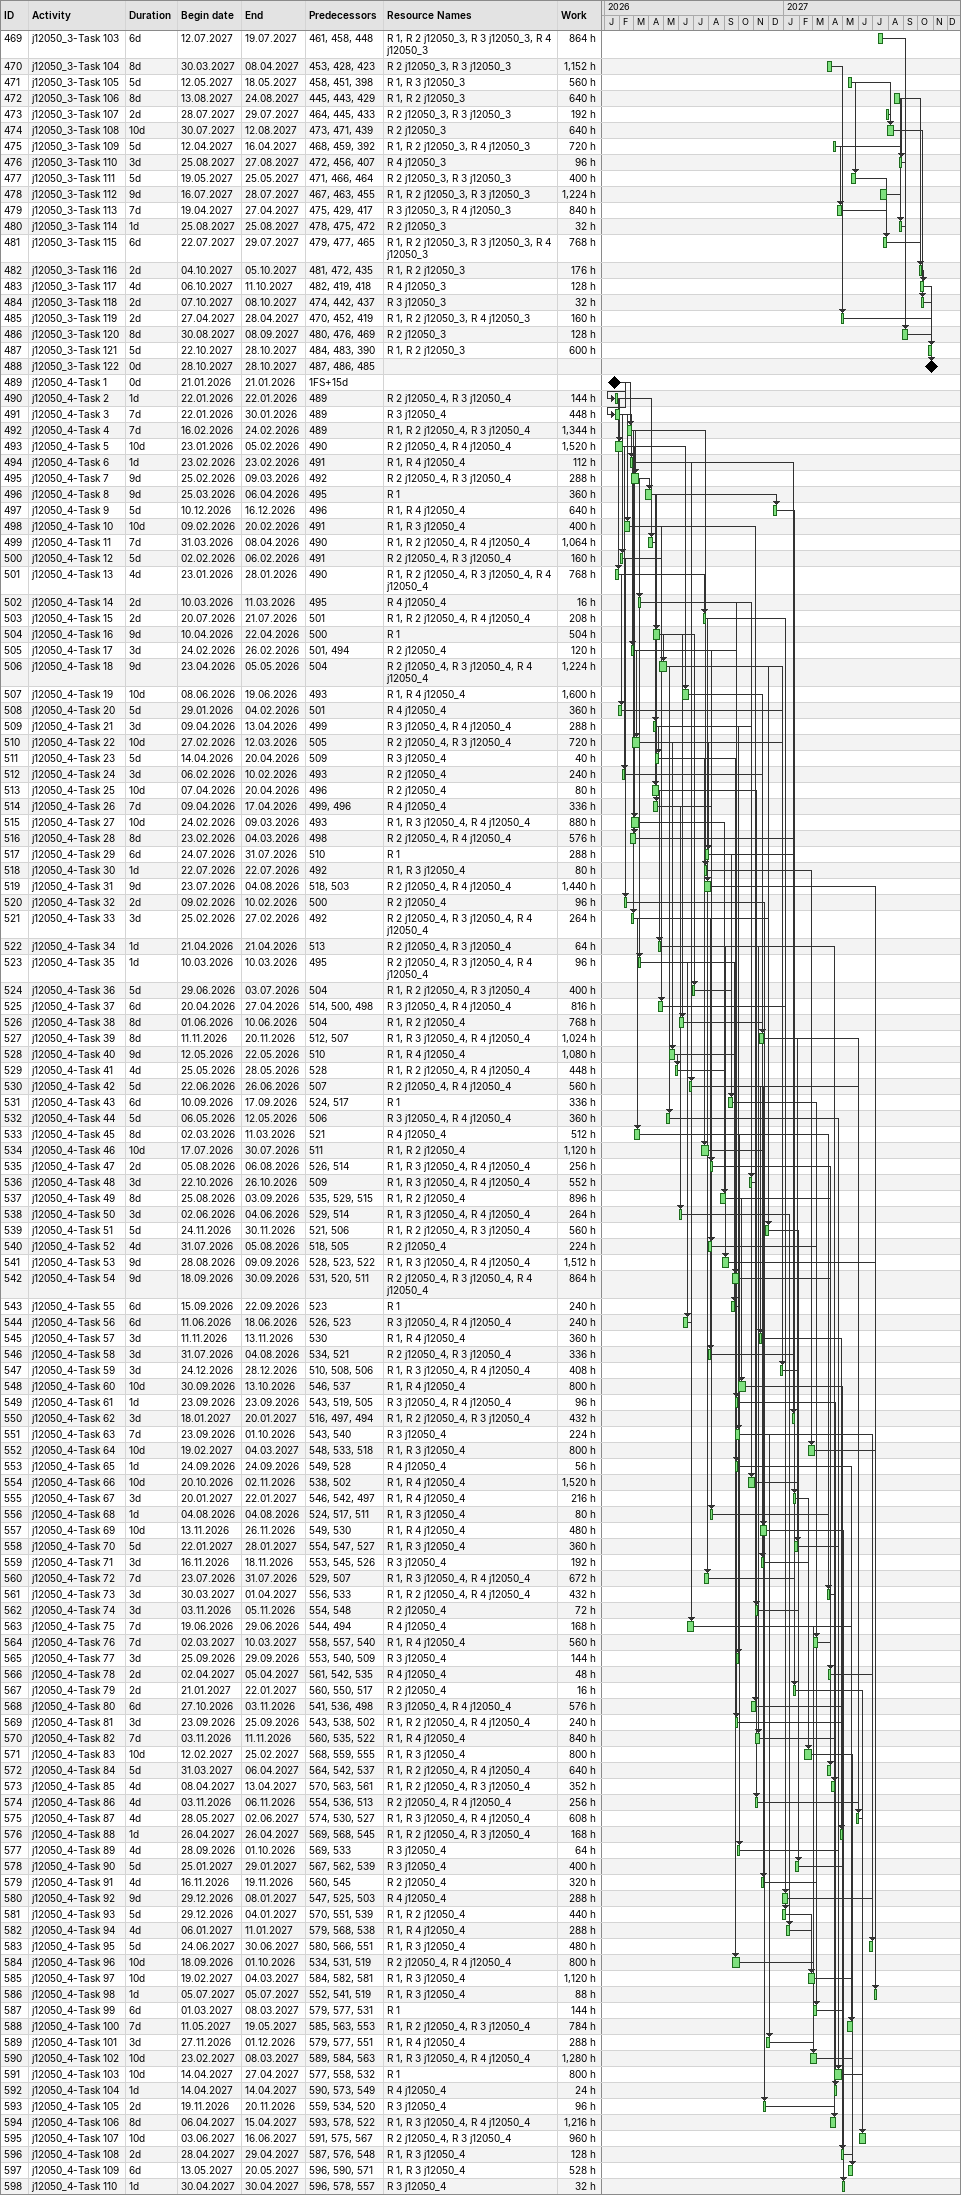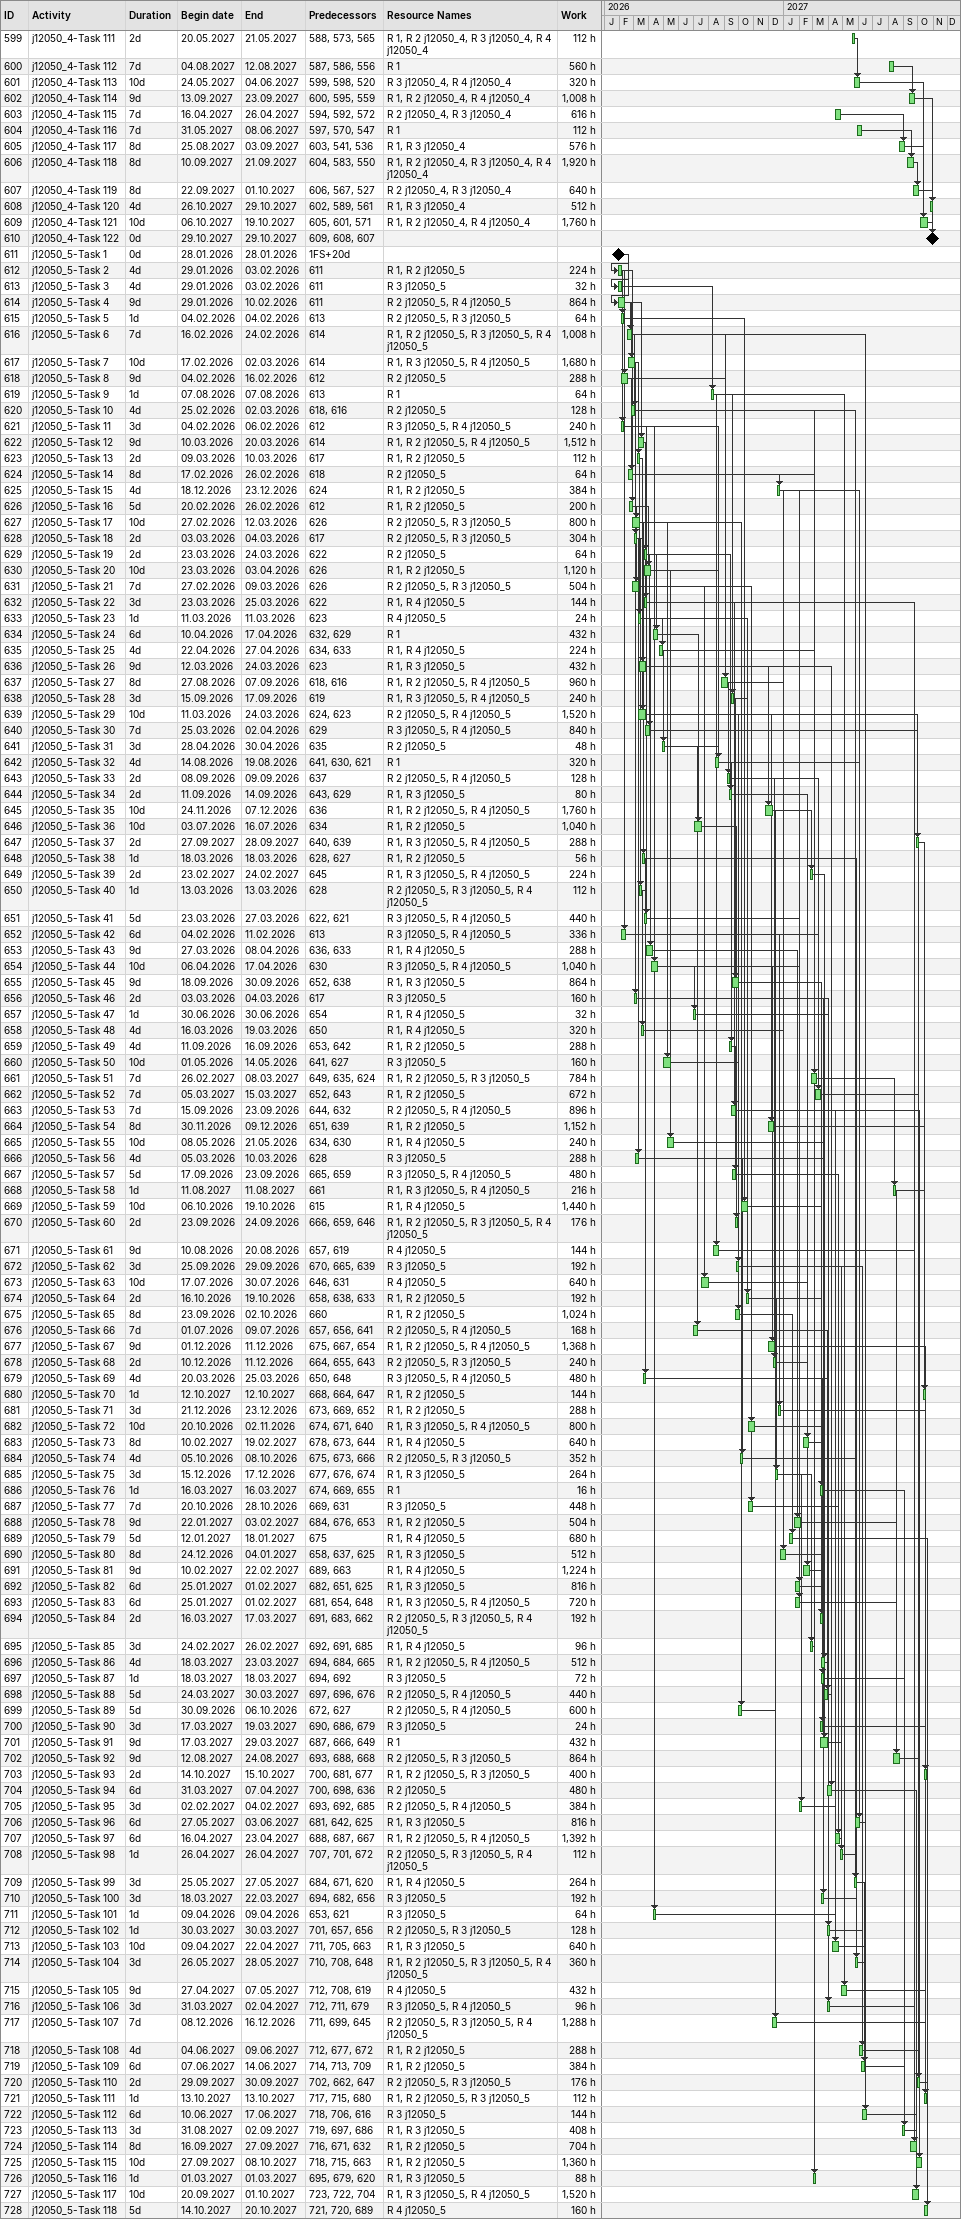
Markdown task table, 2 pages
| ID | Task | Duration | Start | Finish | Predecessors | Resources | Work (h) |
|---|---|---|---|---|---|---|---|
| 469 | j12050_3-Task 103 | 6d | 2027-07-12 | 2027-07-19 | 461, 458, 448 | R 1, R 2 j12050_3, R 3 j12050_3, R 4 j12050_3 | 864 |
| 470 | j12050_3-Task 104 | 8d | 2027-03-30 | 2027-04-08 | 453, 428, 423 | R 2 j12050_3, R 3 j12050_3 | 1152 |
| 471 | j12050_3-Task 105 | 5d | 2027-05-12 | 2027-05-18 | 458, 451, 398 | R 1, R 3 j12050_3 | 560 |
| 472 | j12050_3-Task 106 | 8d | 2027-08-13 | 2027-08-24 | 445, 443, 429 | R 1, R 2 j12050_3 | 640 |
| 473 | j12050_3-Task 107 | 2d | 2027-07-28 | 2027-07-29 | 464, 445, 433 | R 2 j12050_3, R 3 j12050_3 | 192 |
| 474 | j12050_3-Task 108 | 10d | 2027-07-30 | 2027-08-12 | 473, 471, 439 | R 2 j12050_3 | 640 |
| 475 | j12050_3-Task 109 | 5d | 2027-04-12 | 2027-04-16 | 468, 459, 392 | R 1, R 2 j12050_3, R 4 j12050_3 | 720 |
| 476 | j12050_3-Task 110 | 3d | 2027-08-25 | 2027-08-27 | 472, 456, 407 | R 4 j12050_3 | 96 |
| 477 | j12050_3-Task 111 | 5d | 2027-05-19 | 2027-05-25 | 471, 466, 464 | R 2 j12050_3, R 3 j12050_3 | 400 |
| 478 | j12050_3-Task 112 | 9d | 2027-07-16 | 2027-07-28 | 467, 463, 455 | R 1, R 2 j12050_3, R 3 j12050_3 | 1224 |
| 479 | j12050_3-Task 113 | 7d | 2027-04-19 | 2027-04-27 | 475, 429, 417 | R 3 j12050_3, R 4 j12050_3 | 840 |
| 480 | j12050_3-Task 114 | 1d | 2027-08-25 | 2027-08-25 | 478, 475, 472 | R 2 j12050_3 | 32 |
| 481 | j12050_3-Task 115 | 6d | 2027-07-22 | 2027-07-29 | 479, 477, 465 | R 1, R 2 j12050_3, R 3 j12050_3, R 4 j12050_3 | 768 |
| 482 | j12050_3-Task 116 | 2d | 2027-10-04 | 2027-10-05 | 481, 472, 435 | R 1, R 2 j12050_3 | 176 |
| 483 | j12050_3-Task 117 | 4d | 2027-10-06 | 2027-10-11 | 482, 419, 418 | R 4 j12050_3 | 128 |
| 484 | j12050_3-Task 118 | 2d | 2027-10-07 | 2027-10-08 | 474, 442, 437 | R 3 j12050_3 | 32 |
| 485 | j12050_3-Task 119 | 2d | 2027-04-27 | 2027-04-28 | 470, 452, 419 | R 1, R 2 j12050_3, R 4 j12050_3 | 160 |
| 486 | j12050_3-Task 120 | 8d | 2027-08-30 | 2027-09-08 | 480, 476, 469 | R 2 j12050_3 | 128 |
| 487 | j12050_3-Task 121 | 5d | 2027-10-22 | 2027-10-28 | 484, 483, 390 | R 1, R 2 j12050_3 | 600 |
| 488 | j12050_3-Task 122 | 0d | 2027-10-28 | 2027-10-28 | 487, 486, 485 |  |  |
| 489 | j12050_4-Task 1 | 0d | 2026-01-21 | 2026-01-21 | 1FS+15d |  |  |
| 490 | j12050_4-Task 2 | 1d | 2026-01-22 | 2026-01-22 | 489 | R 2 j12050_4, R 3 j12050_4 | 144 |
| 491 | j12050_4-Task 3 | 7d | 2026-01-22 | 2026-01-30 | 489 | R 3 j12050_4 | 448 |
| 492 | j12050_4-Task 4 | 7d | 2026-02-16 | 2026-02-24 | 489 | R 1, R 2 j12050_4, R 3 j12050_4 | 1344 |
| 493 | j12050_4-Task 5 | 10d | 2026-01-23 | 2026-02-05 | 490 | R 2 j12050_4, R 4 j12050_4 | 1520 |
| 494 | j12050_4-Task 6 | 1d | 2026-02-23 | 2026-02-23 | 491 | R 1, R 4 j12050_4 | 112 |
| 495 | j12050_4-Task 7 | 9d | 2026-02-25 | 2026-03-09 | 492 | R 2 j12050_4, R 3 j12050_4 | 288 |
| 496 | j12050_4-Task 8 | 9d | 2026-03-25 | 2026-04-06 | 495 | R 1 | 360 |
| 497 | j12050_4-Task 9 | 5d | 2026-12-10 | 2026-12-16 | 496 | R 1, R 4 j12050_4 | 640 |
| 498 | j12050_4-Task 10 | 10d | 2026-02-09 | 2026-02-20 | 491 | R 1, R 3 j12050_4 | 400 |
| 499 | j12050_4-Task 11 | 7d | 2026-03-31 | 2026-04-08 | 490 | R 1, R 2 j12050_4, R 4 j12050_4 | 1064 |
| 500 | j12050_4-Task 12 | 5d | 2026-02-02 | 2026-02-06 | 491 | R 2 j12050_4, R 3 j12050_4 | 160 |
| 501 | j12050_4-Task 13 | 4d | 2026-01-23 | 2026-01-28 | 490 | R 1, R 2 j12050_4, R 3 j12050_4, R 4 j12050_4 | 768 |
| 502 | j12050_4-Task 14 | 2d | 2026-03-10 | 2026-03-11 | 495 | R 4 j12050_4 | 16 |
| 503 | j12050_4-Task 15 | 2d | 2026-07-20 | 2026-07-21 | 501 | R 1, R 2 j12050_4, R 4 j12050_4 | 208 |
| 504 | j12050_4-Task 16 | 9d | 2026-04-10 | 2026-04-22 | 500 | R 1 | 504 |
| 505 | j12050_4-Task 17 | 3d | 2026-02-24 | 2026-02-26 | 501, 494 | R 2 j12050_4 | 120 |
| 506 | j12050_4-Task 18 | 9d | 2026-04-23 | 2026-05-05 | 504 | R 2 j12050_4, R 3 j12050_4, R 4 j12050_4 | 1224 |
| 507 | j12050_4-Task 19 | 10d | 2026-06-08 | 2026-06-19 | 493 | R 1, R 4 j12050_4 | 1600 |
| 508 | j12050_4-Task 20 | 5d | 2026-01-29 | 2026-02-04 | 501 | R 4 j12050_4 | 360 |
| 509 | j12050_4-Task 21 | 3d | 2026-04-09 | 2026-04-13 | 499 | R 3 j12050_4, R 4 j12050_4 | 288 |
| 510 | j12050_4-Task 22 | 10d | 2026-02-27 | 2026-03-12 | 505 | R 2 j12050_4, R 3 j12050_4 | 720 |
| 511 | j12050_4-Task 23 | 5d | 2026-04-14 | 2026-04-20 | 509 | R 3 j12050_4 | 40 |
| 512 | j12050_4-Task 24 | 3d | 2026-02-06 | 2026-02-10 | 493 | R 2 j12050_4 | 240 |
| 513 | j12050_4-Task 25 | 10d | 2026-04-07 | 2026-04-20 | 496 | R 2 j12050_4 | 80 |
| 514 | j12050_4-Task 26 | 7d | 2026-04-09 | 2026-04-17 | 499, 496 | R 4 j12050_4 | 336 |
| 515 | j12050_4-Task 27 | 10d | 2026-02-24 | 2026-03-09 | 493 | R 1, R 3 j12050_4, R 4 j12050_4 | 880 |
| 516 | j12050_4-Task 28 | 8d | 2026-02-23 | 2026-03-04 | 498 | R 2 j12050_4, R 4 j12050_4 | 576 |
| 517 | j12050_4-Task 29 | 6d | 2026-07-24 | 2026-07-31 | 510 | R 1 | 288 |
| 518 | j12050_4-Task 30 | 1d | 2026-07-22 | 2026-07-22 | 492 | R 1, R 3 j12050_4 | 80 |
| 519 | j12050_4-Task 31 | 9d | 2026-07-23 | 2026-08-04 | 518, 503 | R 2 j12050_4, R 4 j12050_4 | 1440 |
| 520 | j12050_4-Task 32 | 2d | 2026-02-09 | 2026-02-10 | 500 | R 2 j12050_4 | 96 |
| 521 | j12050_4-Task 33 | 3d | 2026-02-25 | 2026-02-27 | 492 | R 2 j12050_4, R 3 j12050_4, R 4 j12050_4 | 264 |
| 522 | j12050_4-Task 34 | 1d | 2026-04-21 | 2026-04-21 | 513 | R 2 j12050_4, R 3 j12050_4 | 64 |
| 523 | j12050_4-Task 35 | 1d | 2026-03-10 | 2026-03-10 | 495 | R 2 j12050_4, R 3 j12050_4, R 4 j12050_4 | 96 |
| 524 | j12050_4-Task 36 | 5d | 2026-06-29 | 2026-07-03 | 504 | R 1, R 2 j12050_4, R 3 j12050_4 | 400 |
| 525 | j12050_4-Task 37 | 6d | 2026-04-20 | 2026-04-27 | 514, 500, 498 | R 3 j12050_4, R 4 j12050_4 | 816 |
| 526 | j12050_4-Task 38 | 8d | 2026-06-01 | 2026-06-10 | 504 | R 1, R 2 j12050_4 | 768 |
| 527 | j12050_4-Task 39 | 8d | 2026-11-11 | 2026-11-20 | 512, 507 | R 1, R 3 j12050_4, R 4 j12050_4 | 1024 |
| 528 | j12050_4-Task 40 | 9d | 2026-05-12 | 2026-05-22 | 510 | R 1, R 4 j12050_4 | 1080 |
| 529 | j12050_4-Task 41 | 4d | 2026-05-25 | 2026-05-28 | 528 | R 1, R 2 j12050_4, R 4 j12050_4 | 448 |
| 530 | j12050_4-Task 42 | 5d | 2026-06-22 | 2026-06-26 | 507 | R 2 j12050_4, R 4 j12050_4 | 560 |
| 531 | j12050_4-Task 43 | 6d | 2026-09-10 | 2026-09-17 | 524, 517 | R 1 | 336 |
| 532 | j12050_4-Task 44 | 5d | 2026-05-06 | 2026-05-12 | 506 | R 3 j12050_4, R 4 j12050_4 | 360 |
| 533 | j12050_4-Task 45 | 8d | 2026-03-02 | 2026-03-11 | 521 | R 4 j12050_4 | 512 |
| 534 | j12050_4-Task 46 | 10d | 2026-07-17 | 2026-07-30 | 511 | R 1, R 2 j12050_4 | 1120 |
| 535 | j12050_4-Task 47 | 2d | 2026-08-05 | 2026-08-06 | 526, 514 | R 1, R 3 j12050_4, R 4 j12050_4 | 256 |
| 536 | j12050_4-Task 48 | 3d | 2026-10-22 | 2026-10-26 | 509 | R 1, R 3 j12050_4, R 4 j12050_4 | 552 |
| 537 | j12050_4-Task 49 | 8d | 2026-08-25 | 2026-09-03 | 535, 529, 515 | R 1, R 2 j12050_4 | 896 |
| 538 | j12050_4-Task 50 | 3d | 2026-06-02 | 2026-06-04 | 529, 514 | R 1, R 3 j12050_4, R 4 j12050_4 | 264 |
| 539 | j12050_4-Task 51 | 5d | 2026-11-24 | 2026-11-30 | 521, 506 | R 1, R 2 j12050_4, R 3 j12050_4 | 560 |
| 540 | j12050_4-Task 52 | 4d | 2026-07-31 | 2026-08-05 | 518, 505 | R 2 j12050_4 | 224 |
| 541 | j12050_4-Task 53 | 9d | 2026-08-28 | 2026-09-09 | 528, 523, 522 | R 1, R 3 j12050_4, R 4 j12050_4 | 1512 |
| 542 | j12050_4-Task 54 | 9d | 2026-09-18 | 2026-09-30 | 531, 520, 511 | R 2 j12050_4, R 3 j12050_4, R 4 j12050_4 | 864 |
| 543 | j12050_4-Task 55 | 6d | 2026-09-15 | 2026-09-22 | 523 | R 1 | 240 |
| 544 | j12050_4-Task 56 | 6d | 2026-06-11 | 2026-06-18 | 526, 523 | R 3 j12050_4, R 4 j12050_4 | 240 |
| 545 | j12050_4-Task 57 | 3d | 2026-11-11 | 2026-11-13 | 530 | R 1, R 4 j12050_4 | 360 |
| 546 | j12050_4-Task 58 | 3d | 2026-07-31 | 2026-08-04 | 534, 521 | R 2 j12050_4, R 3 j12050_4 | 336 |
| 547 | j12050_4-Task 59 | 3d | 2026-12-24 | 2026-12-28 | 510, 508, 506 | R 1, R 3 j12050_4, R 4 j12050_4 | 408 |
| 548 | j12050_4-Task 60 | 10d | 2026-09-30 | 2026-10-13 | 546, 537 | R 1, R 4 j12050_4 | 800 |
| 549 | j12050_4-Task 61 | 1d | 2026-09-23 | 2026-09-23 | 543, 519, 505 | R 3 j12050_4, R 4 j12050_4 | 96 |
| 550 | j12050_4-Task 62 | 3d | 2027-01-18 | 2027-01-20 | 516, 497, 494 | R 1, R 2 j12050_4, R 3 j12050_4 | 432 |
| 551 | j12050_4-Task 63 | 7d | 2026-09-23 | 2026-10-01 | 543, 540 | R 3 j12050_4 | 224 |
| 552 | j12050_4-Task 64 | 10d | 2027-02-19 | 2027-03-04 | 548, 533, 518 | R 1, R 3 j12050_4 | 800 |
| 553 | j12050_4-Task 65 | 1d | 2026-09-24 | 2026-09-24 | 549, 528 | R 4 j12050_4 | 56 |
| 554 | j12050_4-Task 66 | 10d | 2026-10-20 | 2026-11-02 | 538, 502 | R 1, R 4 j12050_4 | 1520 |
| 555 | j12050_4-Task 67 | 3d | 2027-01-20 | 2027-01-22 | 546, 542, 497 | R 1, R 4 j12050_4 | 216 |
| 556 | j12050_4-Task 68 | 1d | 2026-08-04 | 2026-08-04 | 524, 517, 511 | R 1, R 3 j12050_4 | 80 |
| 557 | j12050_4-Task 69 | 10d | 2026-11-13 | 2026-11-26 | 549, 530 | R 1, R 4 j12050_4 | 480 |
| 558 | j12050_4-Task 70 | 5d | 2027-01-22 | 2027-01-28 | 554, 547, 527 | R 1, R 3 j12050_4 | 360 |
| 559 | j12050_4-Task 71 | 3d | 2026-11-16 | 2026-11-18 | 553, 545, 526 | R 3 j12050_4 | 192 |
| 560 | j12050_4-Task 72 | 7d | 2026-07-23 | 2026-07-31 | 529, 507 | R 1, R 3 j12050_4, R 4 j12050_4 | 672 |
| 561 | j12050_4-Task 73 | 3d | 2027-03-30 | 2027-04-01 | 556, 533 | R 1, R 2 j12050_4, R 4 j12050_4 | 432 |
| 562 | j12050_4-Task 74 | 3d | 2026-11-03 | 2026-11-05 | 554, 548 | R 2 j12050_4 | 72 |
| 563 | j12050_4-Task 75 | 7d | 2026-06-19 | 2026-06-29 | 544, 494 | R 4 j12050_4 | 168 |
| 564 | j12050_4-Task 76 | 7d | 2027-03-02 | 2027-03-10 | 558, 557, 540 | R 1, R 4 j12050_4 | 560 |
| 565 | j12050_4-Task 77 | 3d | 2026-09-25 | 2026-09-29 | 553, 540, 509 | R 3 j12050_4 | 144 |
| 566 | j12050_4-Task 78 | 2d | 2027-04-02 | 2027-04-05 | 561, 542, 535 | R 4 j12050_4 | 48 |
| 567 | j12050_4-Task 79 | 2d | 2027-01-21 | 2027-01-22 | 560, 550, 517 | R 2 j12050_4 | 16 |
| 568 | j12050_4-Task 80 | 6d | 2026-10-27 | 2026-11-03 | 541, 536, 498 | R 3 j12050_4, R 4 j12050_4 | 576 |
| 569 | j12050_4-Task 81 | 3d | 2026-09-23 | 2026-09-25 | 543, 538, 502 | R 1, R 2 j12050_4, R 4 j12050_4 | 240 |
| 570 | j12050_4-Task 82 | 7d | 2026-11-03 | 2026-11-11 | 560, 535, 522 | R 1, R 4 j12050_4 | 840 |
| 571 | j12050_4-Task 83 | 10d | 2027-02-12 | 2027-02-25 | 568, 559, 555 | R 1, R 3 j12050_4 | 800 |
| 572 | j12050_4-Task 84 | 5d | 2027-03-31 | 2027-04-06 | 564, 542, 537 | R 1, R 2 j12050_4, R 4 j12050_4 | 640 |
| 573 | j12050_4-Task 85 | 4d | 2027-04-08 | 2027-04-13 | 570, 563, 561 | R 1, R 2 j12050_4, R 3 j12050_4 | 352 |
| 574 | j12050_4-Task 86 | 4d | 2026-11-03 | 2026-11-06 | 554, 536, 513 | R 2 j12050_4, R 4 j12050_4 | 256 |
| 575 | j12050_4-Task 87 | 4d | 2027-05-28 | 2027-06-02 | 574, 530, 527 | R 1, R 3 j12050_4, R 4 j12050_4 | 608 |
| 576 | j12050_4-Task 88 | 1d | 2027-04-26 | 2027-04-26 | 569, 568, 545 | R 1, R 2 j12050_4, R 3 j12050_4 | 168 |
| 577 | j12050_4-Task 89 | 4d | 2026-09-28 | 2026-10-01 | 569, 533 | R 3 j12050_4 | 64 |
| 578 | j12050_4-Task 90 | 5d | 2027-01-25 | 2027-01-29 | 567, 562, 539 | R 3 j12050_4 | 400 |
| 579 | j12050_4-Task 91 | 4d | 2026-11-16 | 2026-11-19 | 560, 545 | R 2 j12050_4 | 320 |
| 580 | j12050_4-Task 92 | 9d | 2026-12-29 | 2027-01-08 | 547, 525, 503 | R 4 j12050_4 | 288 |
| 581 | j12050_4-Task 93 | 5d | 2026-12-29 | 2027-01-04 | 570, 551, 539 | R 1, R 2 j12050_4 | 440 |
| 582 | j12050_4-Task 94 | 4d | 2027-01-06 | 2027-01-11 | 579, 568, 538 | R 1, R 4 j12050_4 | 288 |
| 583 | j12050_4-Task 95 | 5d | 2027-06-24 | 2027-06-30 | 580, 566, 551 | R 1, R 3 j12050_4 | 480 |
| 584 | j12050_4-Task 96 | 10d | 2026-09-18 | 2026-10-01 | 534, 531, 519 | R 2 j12050_4, R 4 j12050_4 | 800 |
| 585 | j12050_4-Task 97 | 10d | 2027-02-19 | 2027-03-04 | 584, 582, 581 | R 1, R 3 j12050_4 | 1120 |
| 586 | j12050_4-Task 98 | 1d | 2027-07-05 | 2027-07-05 | 552, 541, 519 | R 1, R 3 j12050_4 | 88 |
| 587 | j12050_4-Task 99 | 6d | 2027-03-01 | 2027-03-08 | 579, 577, 531 | R 1 | 144 |
| 588 | j12050_4-Task 100 | 7d | 2027-05-11 | 2027-05-19 | 585, 563, 553 | R 1, R 2 j12050_4, R 3 j12050_4 | 784 |
| 589 | j12050_4-Task 101 | 3d | 2026-11-27 | 2026-12-01 | 579, 577, 551 | R 1, R 4 j12050_4 | 288 |
| 590 | j12050_4-Task 102 | 10d | 2027-02-23 | 2027-03-08 | 589, 584, 563 | R 1, R 3 j12050_4, R 4 j12050_4 | 1280 |
| 591 | j12050_4-Task 103 | 10d | 2027-04-14 | 2027-04-27 | 577, 558, 532 | R 1 | 800 |
| 592 | j12050_4-Task 104 | 1d | 2027-04-14 | 2027-04-14 | 590, 573, 549 | R 4 j12050_4 | 24 |
| 593 | j12050_4-Task 105 | 2d | 2026-11-19 | 2026-11-20 | 559, 534, 520 | R 3 j12050_4 | 96 |
| 594 | j12050_4-Task 106 | 8d | 2027-04-06 | 2027-04-15 | 593, 578, 522 | R 1, R 3 j12050_4, R 4 j12050_4 | 1216 |
| 595 | j12050_4-Task 107 | 10d | 2027-06-03 | 2027-06-16 | 591, 575, 567 | R 2 j12050_4, R 3 j12050_4 | 960 |
| 596 | j12050_4-Task 108 | 2d | 2027-04-28 | 2027-04-29 | 587, 576, 548 | R 1, R 3 j12050_4 | 128 |
| 597 | j12050_4-Task 109 | 6d | 2027-05-13 | 2027-05-20 | 596, 590, 571 | R 1, R 3 j12050_4 | 528 |
| 598 | j12050_4-Task 110 | 1d | 2027-04-30 | 2027-04-30 | 596, 578, 557 | R 3 j12050_4 | 32 |
| 599 | j12050_4-Task 111 | 2d | 2027-05-20 | 2027-05-21 | 588, 573, 565 | R 1, R 2 j12050_4, R 3 j12050_4, R 4 j12050_4 | 112 |
| 600 | j12050_4-Task 112 | 7d | 2027-08-04 | 2027-08-12 | 587, 586, 556 | R 1 | 560 |
| 601 | j12050_4-Task 113 | 10d | 2027-05-24 | 2027-06-04 | 599, 598, 520 | R 3 j12050_4, R 4 j12050_4 | 320 |
| 602 | j12050_4-Task 114 | 9d | 2027-09-13 | 2027-09-23 | 600, 595, 559 | R 1, R 2 j12050_4, R 4 j12050_4 | 1008 |
| 603 | j12050_4-Task 115 | 7d | 2027-04-16 | 2027-04-26 | 594, 592, 572 | R 2 j12050_4, R 3 j12050_4 | 616 |
| 604 | j12050_4-Task 116 | 7d | 2027-05-31 | 2027-06-08 | 597, 570, 547 | R 1 | 112 |
| 605 | j12050_4-Task 117 | 8d | 2027-08-25 | 2027-09-03 | 603, 541, 536 | R 1, R 3 j12050_4 | 576 |
| 606 | j12050_4-Task 118 | 8d | 2027-09-10 | 2027-09-21 | 604, 583, 550 | R 1, R 2 j12050_4, R 3 j12050_4, R 4 j12050_4 | 1920 |
| 607 | j12050_4-Task 119 | 8d | 2027-09-22 | 2027-10-01 | 606, 567, 527 | R 2 j12050_4, R 3 j12050_4 | 640 |
| 608 | j12050_4-Task 120 | 4d | 2027-10-26 | 2027-10-29 | 602, 589, 561 | R 1, R 3 j12050_4 | 512 |
| 609 | j12050_4-Task 121 | 10d | 2027-10-06 | 2027-10-19 | 605, 601, 571 | R 1, R 2 j12050_4, R 4 j12050_4 | 1760 |
| 610 | j12050_4-Task 122 | 0d | 2027-10-29 | 2027-10-29 | 609, 608, 607 |  |  |
| 611 | j12050_5-Task 1 | 0d | 2026-01-28 | 2026-01-28 | 1FS+20d |  |  |
| 612 | j12050_5-Task 2 | 4d | 2026-01-29 | 2026-02-03 | 611 | R 1, R 2 j12050_5 | 224 |
| 613 | j12050_5-Task 3 | 4d | 2026-01-29 | 2026-02-03 | 611 | R 3 j12050_5 | 32 |
| 614 | j12050_5-Task 4 | 9d | 2026-01-29 | 2026-02-10 | 611 | R 2 j12050_5, R 4 j12050_5 | 864 |
| 615 | j12050_5-Task 5 | 1d | 2026-02-04 | 2026-02-04 | 613 | R 2 j12050_5, R 3 j12050_5 | 64 |
| 616 | j12050_5-Task 6 | 7d | 2026-02-16 | 2026-02-24 | 614 | R 1, R 2 j12050_5, R 3 j12050_5, R 4 j12050_5 | 1008 |
| 617 | j12050_5-Task 7 | 10d | 2026-02-17 | 2026-03-02 | 614 | R 1, R 3 j12050_5, R 4 j12050_5 | 1680 |
| 618 | j12050_5-Task 8 | 9d | 2026-02-04 | 2026-02-16 | 612 | R 2 j12050_5 | 288 |
| 619 | j12050_5-Task 9 | 1d | 2026-08-07 | 2026-08-07 | 613 | R 1 | 64 |
| 620 | j12050_5-Task 10 | 4d | 2026-02-25 | 2026-03-02 | 618, 616 | R 2 j12050_5 | 128 |
| 621 | j12050_5-Task 11 | 3d | 2026-02-04 | 2026-02-06 | 612 | R 3 j12050_5, R 4 j12050_5 | 240 |
| 622 | j12050_5-Task 12 | 9d | 2026-03-10 | 2026-03-20 | 614 | R 1, R 2 j12050_5, R 4 j12050_5 | 1512 |
| 623 | j12050_5-Task 13 | 2d | 2026-03-09 | 2026-03-10 | 617 | R 1, R 2 j12050_5 | 112 |
| 624 | j12050_5-Task 14 | 8d | 2026-02-17 | 2026-02-26 | 618 | R 2 j12050_5 | 64 |
| 625 | j12050_5-Task 15 | 4d | 2026-12-18 | 2026-12-23 | 624 | R 1, R 2 j12050_5 | 384 |
| 626 | j12050_5-Task 16 | 5d | 2026-02-20 | 2026-02-26 | 612 | R 1, R 2 j12050_5 | 200 |
| 627 | j12050_5-Task 17 | 10d | 2026-02-27 | 2026-03-12 | 626 | R 2 j12050_5, R 3 j12050_5 | 800 |
| 628 | j12050_5-Task 18 | 2d | 2026-03-03 | 2026-03-04 | 617 | R 2 j12050_5, R 3 j12050_5 | 304 |
| 629 | j12050_5-Task 19 | 2d | 2026-03-23 | 2026-03-24 | 622 | R 2 j12050_5 | 64 |
| 630 | j12050_5-Task 20 | 10d | 2026-03-23 | 2026-04-03 | 626 | R 1, R 2 j12050_5 | 1120 |
| 631 | j12050_5-Task 21 | 7d | 2026-02-27 | 2026-03-09 | 626 | R 2 j12050_5, R 3 j12050_5 | 504 |
| 632 | j12050_5-Task 22 | 3d | 2026-03-23 | 2026-03-25 | 622 | R 1, R 4 j12050_5 | 144 |
| 633 | j12050_5-Task 23 | 1d | 2026-03-11 | 2026-03-11 | 623 | R 4 j12050_5 | 24 |
| 634 | j12050_5-Task 24 | 6d | 2026-04-10 | 2026-04-17 | 632, 629 | R 1 | 432 |
| 635 | j12050_5-Task 25 | 4d | 2026-04-22 | 2026-04-27 | 634, 633 | R 1, R 4 j12050_5 | 224 |
| 636 | j12050_5-Task 26 | 9d | 2026-03-12 | 2026-03-24 | 623 | R 1, R 3 j12050_5 | 432 |
| 637 | j12050_5-Task 27 | 8d | 2026-08-27 | 2026-09-07 | 618, 616 | R 1, R 2 j12050_5, R 4 j12050_5 | 960 |
| 638 | j12050_5-Task 28 | 3d | 2026-09-15 | 2026-09-17 | 619 | R 1, R 3 j12050_5, R 4 j12050_5 | 240 |
| 639 | j12050_5-Task 29 | 10d | 2026-03-11 | 2026-03-24 | 624, 623 | R 2 j12050_5, R 4 j12050_5 | 1520 |
| 640 | j12050_5-Task 30 | 7d | 2026-03-25 | 2026-04-02 | 629 | R 3 j12050_5, R 4 j12050_5 | 840 |
| 641 | j12050_5-Task 31 | 3d | 2026-04-28 | 2026-04-30 | 635 | R 2 j12050_5 | 48 |
| 642 | j12050_5-Task 32 | 4d | 2026-08-14 | 2026-08-19 | 641, 630, 621 | R 1 | 320 |
| 643 | j12050_5-Task 33 | 2d | 2026-09-08 | 2026-09-09 | 637 | R 2 j12050_5, R 4 j12050_5 | 128 |
| 644 | j12050_5-Task 34 | 2d | 2026-09-11 | 2026-09-14 | 643, 629 | R 1, R 3 j12050_5 | 80 |
| 645 | j12050_5-Task 35 | 10d | 2026-11-24 | 2026-12-07 | 636 | R 1, R 2 j12050_5, R 4 j12050_5 | 1760 |
| 646 | j12050_5-Task 36 | 10d | 2026-07-03 | 2026-07-16 | 634 | R 1, R 2 j12050_5 | 1040 |
| 647 | j12050_5-Task 37 | 2d | 2027-09-27 | 2027-09-28 | 640, 639 | R 1, R 3 j12050_5, R 4 j12050_5 | 288 |
| 648 | j12050_5-Task 38 | 1d | 2026-03-18 | 2026-03-18 | 628, 627 | R 1, R 2 j12050_5 | 56 |
| 649 | j12050_5-Task 39 | 2d | 2027-02-23 | 2027-02-24 | 645 | R 1, R 3 j12050_5, R 4 j12050_5 | 224 |
| 650 | j12050_5-Task 40 | 1d | 2026-03-13 | 2026-03-13 | 628 | R 2 j12050_5, R 3 j12050_5, R 4 j12050_5 | 112 |
| 651 | j12050_5-Task 41 | 5d | 2026-03-23 | 2026-03-27 | 622, 621 | R 3 j12050_5, R 4 j12050_5 | 440 |
| 652 | j12050_5-Task 42 | 6d | 2026-02-04 | 2026-02-11 | 613 | R 3 j12050_5, R 4 j12050_5 | 336 |
| 653 | j12050_5-Task 43 | 9d | 2026-03-27 | 2026-04-08 | 636, 633 | R 1, R 4 j12050_5 | 288 |
| 654 | j12050_5-Task 44 | 10d | 2026-04-06 | 2026-04-17 | 630 | R 3 j12050_5, R 4 j12050_5 | 1040 |
| 655 | j12050_5-Task 45 | 9d | 2026-09-18 | 2026-09-30 | 652, 638 | R 1, R 3 j12050_5 | 864 |
| 656 | j12050_5-Task 46 | 2d | 2026-03-03 | 2026-03-04 | 617 | R 3 j12050_5 | 160 |
| 657 | j12050_5-Task 47 | 1d | 2026-06-30 | 2026-06-30 | 654 | R 1, R 4 j12050_5 | 32 |
| 658 | j12050_5-Task 48 | 4d | 2026-03-16 | 2026-03-19 | 650 | R 1, R 4 j12050_5 | 320 |
| 659 | j12050_5-Task 49 | 4d | 2026-09-11 | 2026-09-16 | 653, 642 | R 1, R 2 j12050_5 | 288 |
| 660 | j12050_5-Task 50 | 10d | 2026-05-01 | 2026-05-14 | 641, 627 | R 3 j12050_5 | 160 |
| 661 | j12050_5-Task 51 | 7d | 2027-02-26 | 2027-03-08 | 649, 635, 624 | R 1, R 2 j12050_5, R 3 j12050_5 | 784 |
| 662 | j12050_5-Task 52 | 7d | 2027-03-05 | 2027-03-15 | 652, 643 | R 1, R 2 j12050_5 | 672 |
| 663 | j12050_5-Task 53 | 7d | 2026-09-15 | 2026-09-23 | 644, 632 | R 2 j12050_5, R 4 j12050_5 | 896 |
| 664 | j12050_5-Task 54 | 8d | 2026-11-30 | 2026-12-09 | 651, 639 | R 1, R 2 j12050_5 | 1152 |
| 665 | j12050_5-Task 55 | 10d | 2026-05-08 | 2026-05-21 | 634, 630 | R 1, R 4 j12050_5 | 240 |
| 666 | j12050_5-Task 56 | 4d | 2026-03-05 | 2026-03-10 | 628 | R 3 j12050_5 | 288 |
| 667 | j12050_5-Task 57 | 5d | 2026-09-17 | 2026-09-23 | 665, 659 | R 3 j12050_5, R 4 j12050_5 | 480 |
| 668 | j12050_5-Task 58 | 1d | 2027-08-11 | 2027-08-11 | 661 | R 1, R 3 j12050_5, R 4 j12050_5 | 216 |
| 669 | j12050_5-Task 59 | 10d | 2026-10-06 | 2026-10-19 | 615 | R 1, R 4 j12050_5 | 1440 |
| 670 | j12050_5-Task 60 | 2d | 2026-09-23 | 2026-09-24 | 666, 659, 646 | R 1, R 2 j12050_5, R 3 j12050_5, R 4 j12050_5 | 176 |
| 671 | j12050_5-Task 61 | 9d | 2026-08-10 | 2026-08-20 | 657, 619 | R 4 j12050_5 | 144 |
| 672 | j12050_5-Task 62 | 3d | 2026-09-25 | 2026-09-29 | 670, 665, 639 | R 3 j12050_5 | 192 |
| 673 | j12050_5-Task 63 | 10d | 2026-07-17 | 2026-07-30 | 646, 631 | R 4 j12050_5 | 640 |
| 674 | j12050_5-Task 64 | 2d | 2026-10-16 | 2026-10-19 | 658, 638, 633 | R 1, R 2 j12050_5 | 192 |
| 675 | j12050_5-Task 65 | 8d | 2026-09-23 | 2026-10-02 | 660 | R 1, R 2 j12050_5 | 1024 |
| 676 | j12050_5-Task 66 | 7d | 2026-07-01 | 2026-07-09 | 657, 656, 641 | R 2 j12050_5, R 4 j12050_5 | 168 |
| 677 | j12050_5-Task 67 | 9d | 2026-12-01 | 2026-12-11 | 675, 667, 654 | R 1, R 2 j12050_5, R 4 j12050_5 | 1368 |
| 678 | j12050_5-Task 68 | 2d | 2026-12-10 | 2026-12-11 | 664, 655, 643 | R 2 j12050_5, R 3 j12050_5 | 240 |
| 679 | j12050_5-Task 69 | 4d | 2026-03-20 | 2026-03-25 | 650, 648 | R 3 j12050_5, R 4 j12050_5 | 480 |
| 680 | j12050_5-Task 70 | 1d | 2027-10-12 | 2027-10-12 | 668, 664, 647 | R 1, R 2 j12050_5 | 144 |
| 681 | j12050_5-Task 71 | 3d | 2026-12-21 | 2026-12-23 | 673, 669, 652 | R 1, R 2 j12050_5 | 288 |
| 682 | j12050_5-Task 72 | 10d | 2026-10-20 | 2026-11-02 | 674, 671, 640 | R 1, R 3 j12050_5, R 4 j12050_5 | 800 |
| 683 | j12050_5-Task 73 | 8d | 2027-02-10 | 2027-02-19 | 678, 673, 644 | R 1, R 4 j12050_5 | 640 |
| 684 | j12050_5-Task 74 | 4d | 2026-10-05 | 2026-10-08 | 675, 673, 666 | R 2 j12050_5, R 3 j12050_5 | 352 |
| 685 | j12050_5-Task 75 | 3d | 2026-12-15 | 2026-12-17 | 677, 676, 674 | R 1, R 3 j12050_5 | 264 |
| 686 | j12050_5-Task 76 | 1d | 2027-03-16 | 2027-03-16 | 674, 669, 655 | R 1 | 16 |
| 687 | j12050_5-Task 77 | 7d | 2026-10-20 | 2026-10-28 | 669, 631 | R 3 j12050_5 | 448 |
| 688 | j12050_5-Task 78 | 9d | 2027-01-22 | 2027-02-03 | 684, 676, 653 | R 1, R 2 j12050_5 | 504 |
| 689 | j12050_5-Task 79 | 5d | 2027-01-12 | 2027-01-18 | 675 | R 1, R 4 j12050_5 | 680 |
| 690 | j12050_5-Task 80 | 8d | 2026-12-24 | 2027-01-04 | 658, 637, 625 | R 1, R 3 j12050_5 | 512 |
| 691 | j12050_5-Task 81 | 9d | 2027-02-10 | 2027-02-22 | 689, 663 | R 1, R 4 j12050_5 | 1224 |
| 692 | j12050_5-Task 82 | 6d | 2027-01-25 | 2027-02-01 | 682, 651, 625 | R 1, R 3 j12050_5 | 816 |
| 693 | j12050_5-Task 83 | 6d | 2027-01-25 | 2027-02-01 | 681, 654, 648 | R 1, R 3 j12050_5, R 4 j12050_5 | 720 |
| 694 | j12050_5-Task 84 | 2d | 2027-03-16 | 2027-03-17 | 691, 683, 662 | R 2 j12050_5, R 3 j12050_5, R 4 j12050_5 | 192 |
| 695 | j12050_5-Task 85 | 3d | 2027-02-24 | 2027-02-26 | 692, 691, 685 | R 1, R 4 j12050_5 | 96 |
| 696 | j12050_5-Task 86 | 4d | 2027-03-18 | 2027-03-23 | 694, 684, 665 | R 1, R 2 j12050_5, R 4 j12050_5 | 512 |
| 697 | j12050_5-Task 87 | 1d | 2027-03-18 | 2027-03-18 | 694, 692 | R 3 j12050_5 | 72 |
| 698 | j12050_5-Task 88 | 5d | 2027-03-24 | 2027-03-30 | 697, 696, 676 | R 2 j12050_5, R 4 j12050_5 | 440 |
| 699 | j12050_5-Task 89 | 5d | 2026-09-30 | 2026-10-06 | 672, 627 | R 2 j12050_5, R 4 j12050_5 | 600 |
| 700 | j12050_5-Task 90 | 3d | 2027-03-17 | 2027-03-19 | 690, 686, 679 | R 3 j12050_5 | 24 |
| 701 | j12050_5-Task 91 | 9d | 2027-03-17 | 2027-03-29 | 687, 666, 649 | R 1 | 432 |
| 702 | j12050_5-Task 92 | 9d | 2027-08-12 | 2027-08-24 | 693, 688, 668 | R 2 j12050_5, R 3 j12050_5 | 864 |
| 703 | j12050_5-Task 93 | 2d | 2027-10-14 | 2027-10-15 | 700, 681, 677 | R 1, R 2 j12050_5, R 3 j12050_5 | 400 |
| 704 | j12050_5-Task 94 | 6d | 2027-03-31 | 2027-04-07 | 700, 698, 636 | R 2 j12050_5 | 480 |
| 705 | j12050_5-Task 95 | 3d | 2027-02-02 | 2027-02-04 | 693, 692, 685 | R 2 j12050_5, R 4 j12050_5 | 384 |
| 706 | j12050_5-Task 96 | 6d | 2027-05-27 | 2027-06-03 | 681, 642, 625 | R 1, R 3 j12050_5 | 816 |
| 707 | j12050_5-Task 97 | 6d | 2027-04-16 | 2027-04-23 | 688, 687, 667 | R 1, R 2 j12050_5, R 4 j12050_5 | 1392 |
| 708 | j12050_5-Task 98 | 1d | 2027-04-26 | 2027-04-26 | 707, 701, 672 | R 2 j12050_5, R 3 j12050_5, R 4 j12050_5 | 112 |
| 709 | j12050_5-Task 99 | 3d | 2027-05-25 | 2027-05-27 | 684, 671, 620 | R 1, R 4 j12050_5 | 264 |
| 710 | j12050_5-Task 100 | 3d | 2027-03-18 | 2027-03-22 | 694, 682, 656 | R 3 j12050_5 | 192 |
| 711 | j12050_5-Task 101 | 1d | 2026-04-09 | 2026-04-09 | 653, 621 | R 3 j12050_5 | 64 |
| 712 | j12050_5-Task 102 | 1d | 2027-03-30 | 2027-03-30 | 701, 657, 656 | R 2 j12050_5, R 3 j12050_5 | 128 |
| 713 | j12050_5-Task 103 | 10d | 2027-04-09 | 2027-04-22 | 711, 705, 663 | R 1, R 3 j12050_5 | 640 |
| 714 | j12050_5-Task 104 | 3d | 2027-05-26 | 2027-05-28 | 710, 708, 648 | R 1, R 2 j12050_5, R 3 j12050_5, R 4 j12050_5 | 360 |
| 715 | j12050_5-Task 105 | 9d | 2027-04-27 | 2027-05-07 | 712, 708, 619 | R 4 j12050_5 | 432 |
| 716 | j12050_5-Task 106 | 3d | 2027-03-31 | 2027-04-02 | 712, 711, 679 | R 3 j12050_5, R 4 j12050_5 | 96 |
| 717 | j12050_5-Task 107 | 7d | 2026-12-08 | 2026-12-16 | 711, 699, 645 | R 2 j12050_5, R 3 j12050_5, R 4 j12050_5 | 1288 |
| 718 | j12050_5-Task 108 | 4d | 2027-06-04 | 2027-06-09 | 712, 677, 672 | R 1, R 2 j12050_5 | 288 |
| 719 | j12050_5-Task 109 | 6d | 2027-06-07 | 2027-06-14 | 714, 713, 709 | R 1, R 2 j12050_5 | 384 |
| 720 | j12050_5-Task 110 | 2d | 2027-09-29 | 2027-09-30 | 702, 662, 647 | R 2 j12050_5, R 3 j12050_5 | 176 |
| 721 | j12050_5-Task 111 | 1d | 2027-10-13 | 2027-10-13 | 717, 715, 680 | R 1, R 2 j12050_5, R 3 j12050_5 | 112 |
| 722 | j12050_5-Task 112 | 6d | 2027-06-10 | 2027-06-17 | 718, 706, 616 | R 3 j12050_5 | 144 |
| 723 | j12050_5-Task 113 | 3d | 2027-08-31 | 2027-09-02 | 719, 697, 686 | R 1, R 3 j12050_5 | 408 |
| 724 | j12050_5-Task 114 | 8d | 2027-09-16 | 2027-09-27 | 716, 671, 632 | R 1, R 2 j12050_5 | 704 |
| 725 | j12050_5-Task 115 | 10d | 2027-09-27 | 2027-10-08 | 718, 715, 663 | R 1, R 2 j12050_5 | 1360 |
| 726 | j12050_5-Task 116 | 1d | 2027-03-01 | 2027-03-01 | 695, 679, 620 | R 1, R 3 j12050_5 | 88 |
| 727 | j12050_5-Task 117 | 10d | 2027-09-20 | 2027-10-01 | 723, 722, 704 | R 1, R 3 j12050_5, R 4 j12050_5 | 1520 |
| 728 | j12050_5-Task 118 | 5d | 2027-10-14 | 2027-10-20 | 721, 720, 689 | R 4 j12050_5 | 160 |
